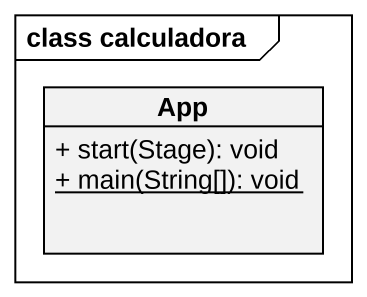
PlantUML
@startuml
mainframe class calculadora
hide circle
hide empty members
skinparam classAttributeIconSize 0
class App {
  + start(Stage): void
  {static} + main(String[]): void
}
@enduml
